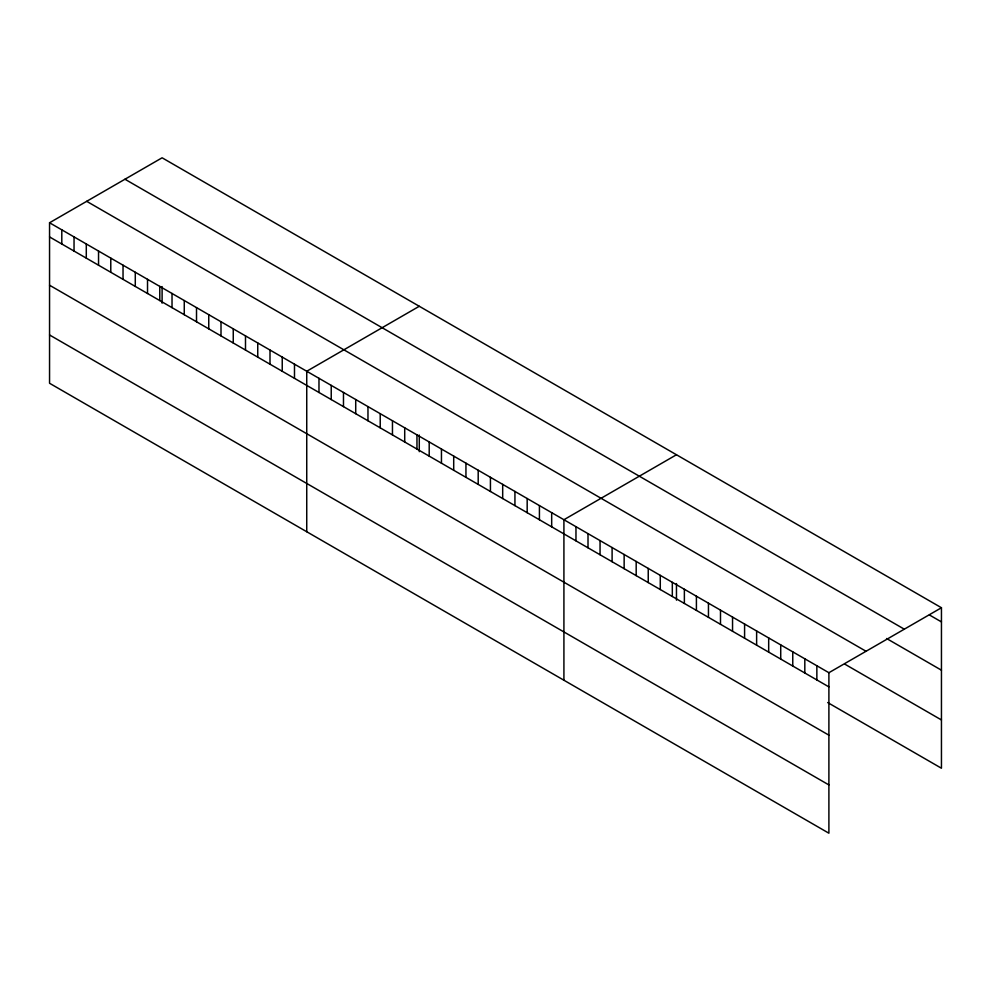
<?xml version="1.0" encoding="UTF-8"?>
<svg xmlns="http://www.w3.org/2000/svg" width="991" height="991" viewBox="0 0 991 991"><rect width="100%" height="100%" fill="white"/><g stroke="black" fill="none" stroke-linecap="round" stroke-linejoin="round"><path stroke-width="1.49" d="M49.55 222.764L828.897 672.716L828.897 833.208L49.55 383.257L49.55 222.764L162.103 157.792L941.45 607.743L941.45 768.236L827.696 702.557M419.28 306.269L306.739 371.253L306.739 531.746M676.469 454.758L563.916 519.73L563.916 680.235M828.897 672.716L941.45 607.743M929.409 614.953L941.45 621.902M124.953 179.235L904.312 629.186M886.586 638.514L941.45 670.189M86.688 201.322L866.047 651.273M845.1 664.317L941.45 719.949M49.55 236.923L828.897 686.887M49.55 285.222L828.897 735.173M49.55 334.97L828.897 784.922M816.857 665.766L816.857 679.925M804.816 658.817L804.816 672.976M792.763 651.855L792.763 666.014M780.722 644.906L780.722 659.065M768.682 637.956L768.682 652.115M756.628 630.994L756.628 645.153M744.588 624.045L744.588 638.204M732.547 617.083L732.547 631.255M720.494 610.134L720.494 624.293M708.454 603.185L708.454 617.343M696.413 596.223L696.413 610.394M684.372 589.273L684.372 603.432M676.469 583.563L676.469 600.162M672.319 582.324L672.319 596.483M660.279 575.362L660.279 589.534M648.238 568.413L648.238 582.572M636.185 561.463L636.185 575.622M624.144 554.502L624.144 568.661M612.104 547.552L612.104 561.711M600.05 540.603L600.05 554.762M588.01 533.641L588.01 547.8M575.969 526.692L575.969 540.851M551.677 512.669L551.677 526.828M539.426 505.596L539.426 519.755M527.175 498.523L527.175 512.681M514.936 491.449L514.936 505.608M502.685 484.376L502.685 498.547M490.434 477.315L490.434 491.474M478.195 470.242L478.195 484.401M465.943 463.169L465.943 477.328M453.705 456.095L453.705 470.267M441.453 449.034L441.453 463.193M429.202 441.961L429.202 456.12M419.28 435.074L419.28 451.673M416.963 434.888L416.963 449.047M404.712 427.815L404.712 441.974M392.461 420.741L392.461 434.913M380.222 413.681L380.222 427.839M367.971 406.607L367.971 420.766M355.719 399.534L355.719 413.693M343.481 392.461L343.481 406.62M331.229 385.388L331.229 399.559M318.978 378.327L318.978 392.486M294.488 364.18L294.488 378.339M282.237 357.107L282.237 371.266M269.998 350.034L269.998 364.205M257.747 342.973L257.747 357.132M245.495 335.899L245.495 350.058M233.257 328.826L233.257 342.985M221.005 321.753L221.005 335.912M208.754 314.68L208.754 328.851M196.515 307.619L196.515 321.778M184.264 300.546L184.264 314.704M172.025 293.472L172.025 307.631M162.103 286.585L162.103 303.184M159.774 286.399L159.774 300.558M147.523 279.326L147.523 293.497M135.284 272.265L135.284 286.424M123.033 265.192L123.033 279.351M110.781 258.118L110.781 272.277M98.543 251.045L98.543 265.216M86.291 243.984L86.291 258.143M74.04 236.911L74.04 251.07M61.801 229.838L61.801 243.997"/></g></svg>
